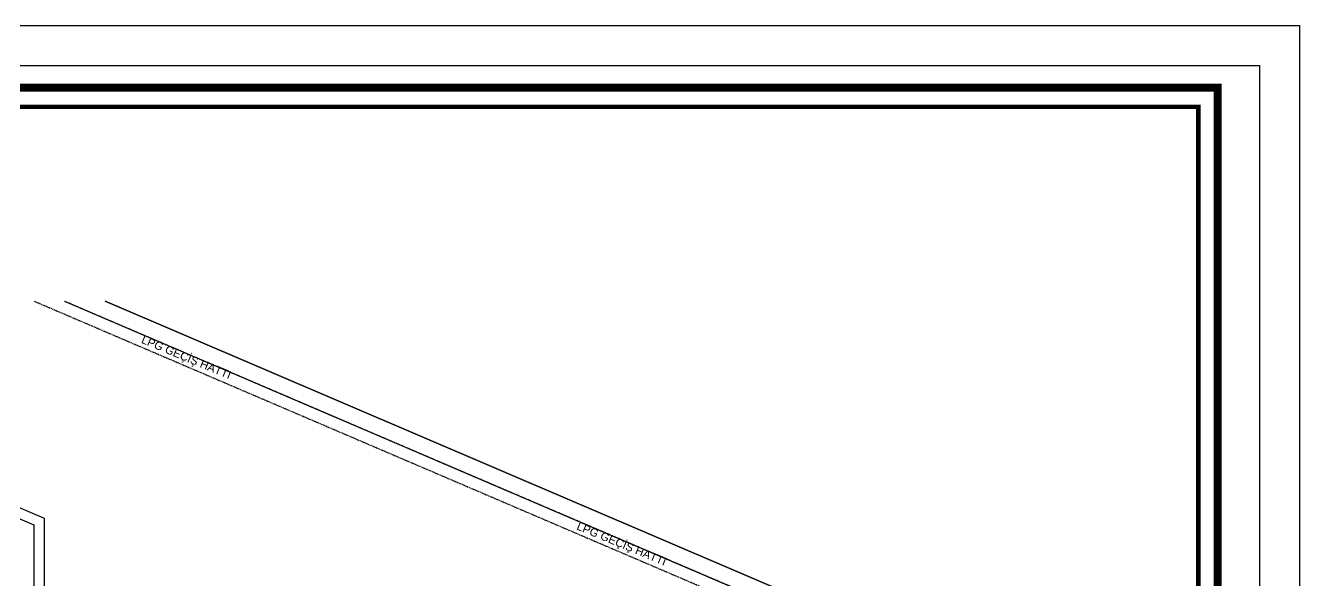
# Model space of a CAD drawing. Header units: millimetres. Extents: x 3465 to 16925, y -924 to 1134.
# Drawn here: x 4921 to 6512, y 439 to 1134 of the extents above; entities that cross this region are included whole.
import ezdxf

# ---------------------------------------------------------------- set-up
doc = ezdxf.new("R2010")
doc.units = ezdxf.units.MM
doc.linetypes.add('14.022_PLAN_+51.00$0$DUZ', pattern=[0])
doc.linetypes.add('DASHED2', pattern=[0.375, 0.25, -0.125])
for name, color, linetype in [('14.022_PLAN_+51.00$0$YPM_DVK_BAP', 33, 'Continuous'), ('14.022_PLAN_+51.00$0$YPM_DVR_GB 20cm', 56, 'Continuous'), ('14.022_PLAN_+51.00$0$YPM_GRN_1', 103, 'Continuous'), ('A_LPG_PLAN', 7, 'Continuous')]:
    doc.layers.add(name, color=color, linetype=linetype)
doc.layers.add('A_ALAN_BRUT', color=30, linetype='Continuous', lineweight=9, plot=False)
doc.layers.add('A_ALAN_NET', color=252, linetype='Continuous', plot=False)
doc.layers.add('Auto-Antet', color=7, linetype='Continuous', lineweight=13)
doc.styles.get("Standard").update_dxf_attribs({"font": 'arial.ttf'})

msp = doc.modelspace()

# ---------------------------------------------------------------- linework, layer by layer
for points in [[(3465.083, 1133.598), (6512.469, 1133.598), (6512.469, -923.695), (3465.083, -923.695)], [(3515.083, 1083.598), (6462.469, 1083.598), (6462.469, -873.695), (3515.083, -873.695)]]:
    msp.add_lwpolyline(points, close=True)
at = {"layer": '14.022_PLAN_+51.00$0$YPM_DVK_BAP', "linetype": '14.022_PLAN_+51.00$0$DUZ'}
msp.add_lwpolyline([(4442.574, 732.491), (4944.13, 517.538), (4944.13, -219.356), (5146.13, -219.356)], dxfattribs=at)
at = {"layer": '14.022_PLAN_+51.00$0$YPM_DVR_GB 20cm'}
msp.add_line((4931.13, 508.966), (4931.13, -232.356), dxfattribs=at)
msp.add_lwpolyline([(4435.201, 721.507), (4931.13, 508.966)], dxfattribs=at)
at = {"layer": '14.022_PLAN_+51.00$0$YPM_GRN_1', "ltscale": 0.1}
msp.add_line((4969.775, 788.8), (6202.8, 260.361), dxfattribs=at)
for points in [[(4969.741, 788.8), (6202.8, 260.351)], [(4969.776, 788.8), (6202.8, 260.361)], [(5020.528, 788.8), (6202.8, 282.112)]]:
    msp.add_lwpolyline(points, dxfattribs=at)
at = {"layer": 'A_ALAN_BRUT'}
msp.add_lwpolyline([(6202.8, 260.359), (4969.745, 788.8)], dxfattribs=at)
at = {"layer": 'A_ALAN_NET'}
msp.add_lwpolyline([(6202.8, 282.112), (5020.528, 788.8)], dxfattribs=at)
at = {"layer": 'A_LPG_PLAN', "linetype": 'DASHED2', "ltscale": 5}
for points in [[(4931.697, 788.8), (6202.8, 244.042)], [(4969.776, 788.8), (6202.8, 260.361)]]:
    msp.add_lwpolyline(points, dxfattribs=at)
at = {"layer": 'Auto-Antet', "color": 1}
for points, const_width in [([(6410.108, 1055.821), (3613.567, 1055.821), (3613.567, -845.917), (6410.108, -845.917)], 9.899), ([(6386.068, 1031.78), (3637.608, 1031.78), (3637.608, -821.877), (6386.068, -821.877)], 5.657)]:
    msp.add_lwpolyline(points, close=True, dxfattribs=dict(at, const_width=const_width))

# ---------------------------------------------------------------- texts
at = {"layer": 'A_LPG_PLAN', "char_height": 10, "attachment_point": 1, "rotation": 337.510184}
for insert in [(5068.552, 746.14, 0), (5612.3, 512.818, 0)]:
    msp.add_mtext_dynamic_manual_height_columns('LPG GEÇİŞ HATTI', width=141.96713, gutter_width=3080.043, heights=[0], dxfattribs=dict(at, insert=insert))

doc.saveas('drawing.dxf')
